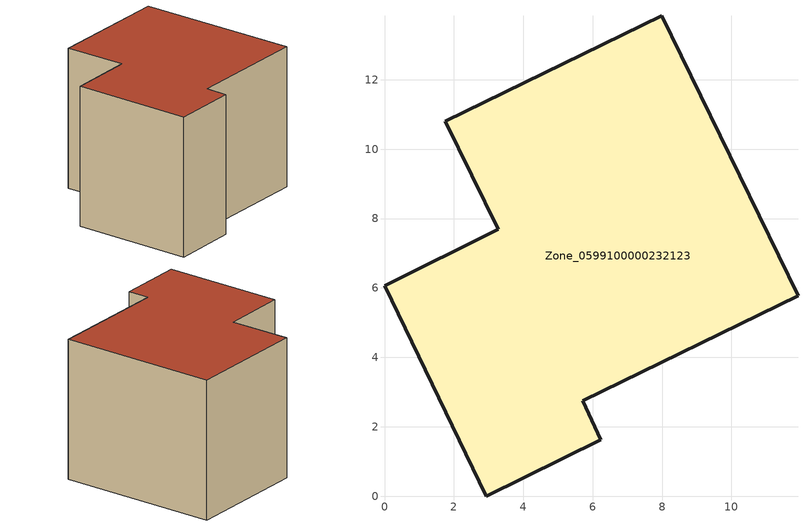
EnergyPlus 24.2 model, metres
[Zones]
Zone_0599100000232123
 floor ground (C_G): 5.71,2.75 6.23,1.63 2.93,0 0,6.07 3.28,7.69 1.76,10.8 7.99,13.84 11.92,5.78 z0
 wall outside (C_F): 6.23,1.63 5.71,2.75 11.92,5.78 7.99,13.84 1.76,10.8 3.28,7.69 0,6.07 2.93,0 6.23,1.63 z0:7.89
 roof outside (C_R): 7.99,13.84 1.76,10.8 3.28,7.69 0,6.07 2.93,0 6.23,1.63 5.71,2.75 11.92,5.78 z7.89
[BUILDING]
Pand.0599100000232123: North Axis=0; Terrain=City; Loads Convergence Tolerance Value=0.04; Temperature Convergence Tolerance Value=0.4; Solar Distribution=FullExterior; Maximum Number of Warmup Days=25; Minimum Number of Warmup Days=1
[Site:Location]
Rotterdam.The.Hague.AP_ZH_NLD Design_Conditions: Latitude=51.96; Longitude=4.45; Time Zone=1; Elevation=-4.5
[SITE:GROUNDTEMPERATURE:BUILDINGSURFACE]
18, 18, 18, 18, 18, 18, 18, 18, 18, 18, 18, 18
[MATERIAL] Thermal Absorptance=0.9; Solar Absorptance=0.7; Visible Absorptance=0.7
Name | Roughness | Thickness | Conductivity | Density | Specific Heat
G.TI.1965-1974 | MediumSmooth | 0.15 | 0.882353 | 540 | 1210
F.TI.1965-1974 | Rough | 0.3 | 0.697674 | 1920 | 840
R.TI.1965-1974 | MediumRough | 0.2 | 0.232558 | 1500 | 1000
[CONSTRUCTION]
C_G: G.TI.1965-1974
C_F: F.TI.1965-1974
C_R: R.TI.1965-1974
[ZONE]
Zone_0599100000232123: Type=1; Multiplier=1; Ceiling Height=Autocalculate; Volume=Autocalculate; Floor Area=autocalculate; Part of Total Floor Area=Yes
[ZONEINFILTRATION:DESIGNFLOWRATE]
Infil_Zone_0599100000232123: Zone or ZoneList or Space or SpaceList=Zone_0599100000232123; Schedule=AlwaysOn; Design Flow Rate Calculation Method=Flow/Area; Flow Rate per Floor Area=0.003; Constant Term Coefficient=1; Temperature Term Coefficient=0; Velocity Term Coefficient=0; Velocity Squared Term Coefficient=0
[HVACTEMPLATE:ZONE:IDEALLOADSAIRSYSTEM]
Zone_0599100000232123: Maximum Heating Supply Air Temperature=50; Minimum Cooling Supply Air Temperature=13; Maximum Heating Supply Air Humidity Ratio=0.0156; Minimum Cooling Supply Air Humidity Ratio=0.0077; Heating Limit=NoLimit; Cooling Limit=NoLimit; Dehumidification Control Type=ConstantSensibleHeatRatio; Cooling Sensible Heat Ratio=0.7; Dehumidification Setpoint=60; Humidification Control Type=None; Humidification Setpoint=30; Outdoor Air Method=None; Outdoor Air Flow Rate per Person=0.00944; Outdoor Air Flow Rate per Zone Floor Area=0; Outdoor Air Flow Rate per Zone=0; Demand Controlled Ventilation Type=None; Outdoor Air Economizer Type=NoEconomizer; Heat Recovery Type=None; Sensible Heat Recovery Effectiveness=0.7; Latent Heat Recovery Effectiveness=0.65
[ZONECONTROL:THERMOSTAT]
ThermostatControl_Zone_0599100000232123: Zone or ZoneList=Zone_0599100000232123; Control Type Schedule=DualSetpointControlType; Control 1=Thermostat_Zone_0599100000232123; Temperature Difference Between Cutout And Setpoint=0
[THERMOSTATSETPOINT:DUALSETPOINT]
Thermostat_Zone_0599100000232123: Heating Setpoint Temperature Schedule=HeatingSetpoint_Zone_0599100000232123; Cooling Setpoint Temperature Schedule=CoolingSetpoint_Zone_0599100000232123
[SCHEDULE:COMPACT]
HeatingSetpoint_Zone_0599100000232123: Through: 12/31, For: AllDays, Until: 24:00, 21
CoolingSetpoint_Zone_0599100000232123: Through: 12/31, For: AllDays, Until: 24:00, 24
DualSetpointControlType: Through: 12/31, For: AllDays, Until: 24:00, 4
AlwaysOn: Through: 12/31, For: AllDays, Until: 24:00, 1
